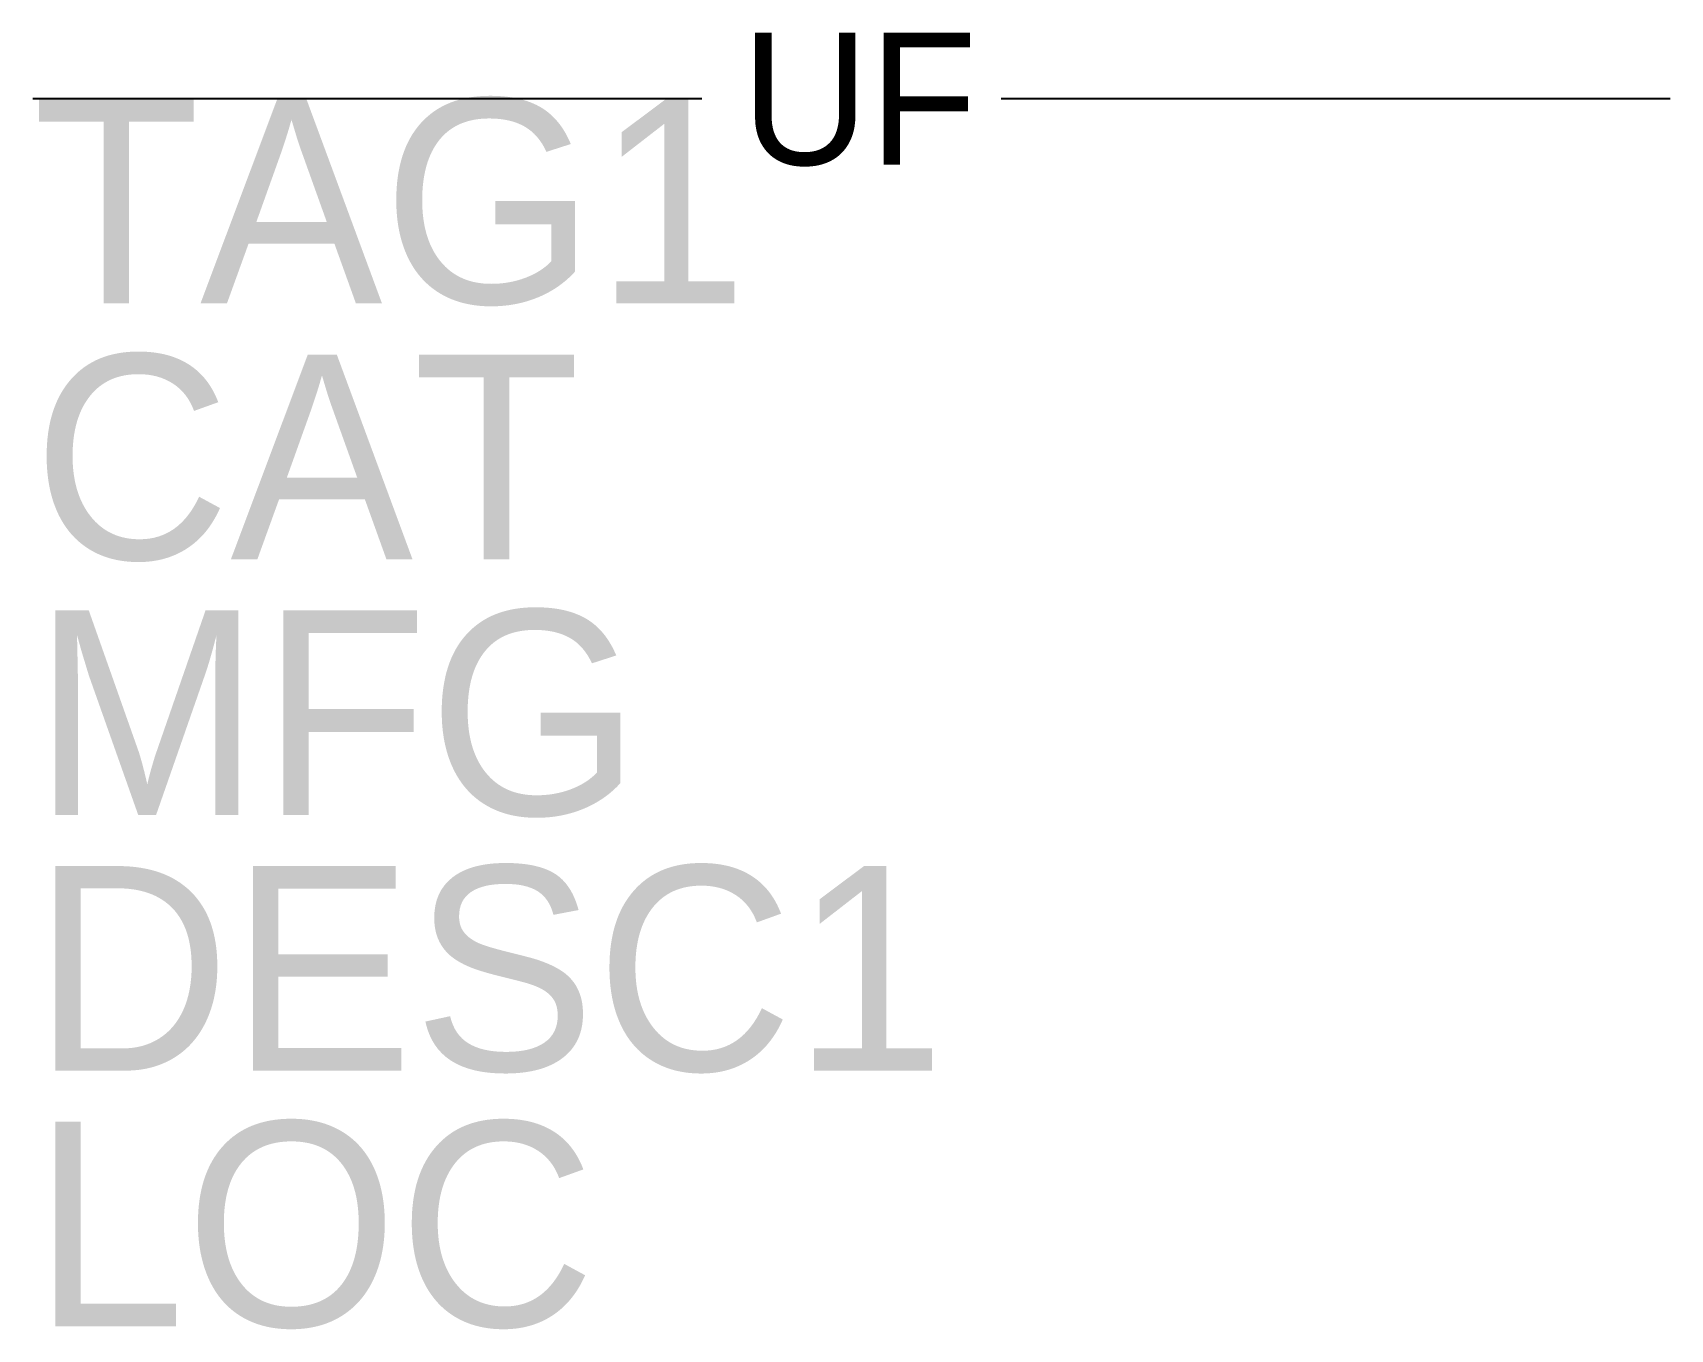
# Model space of a CAD drawing. Extents: x -0.5 to 0.5, y -0.75 to 0.04.
import ezdxf

# ---------------------------------------------------------------- set-up
doc = ezdxf.new("R2010")
doc.units = 0
doc.layers.get('0').update_dxf_attribs({"linetype": 'CONTINUOUS'})

msp = doc.modelspace()

# ---------------------------------------------------------------- linework, layer by layer
for p, q in [((-0.0913, 0), (-0.5, 0)), ((0.5, 0), (0.0913, 0))]:
    msp.add_line(p, q)

# ---------------------------------------------------------------- texts
for tag, p in [('TAG1', (-0.5, -0.125)), ('CAT', (-0.5, -0.28125)), ('MFG', (-0.5, -0.4375)), ('DESC1', (-0.5, -0.59375)), ('LOC', (-0.5, -0.75))]:
    msp.add_attdef(tag, p, '', height=0.125)
at = {"layer": '0.0'}
msp.add_text('UF', height=0.0807, dxfattribs=at).set_placement((-0.0672, -0.0403))

doc.saveas('drawing.dxf')
